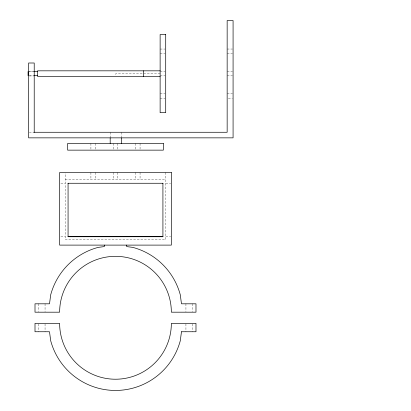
<?xml version="1.0" encoding="UTF-8"?>
<svg xmlns="http://www.w3.org/2000/svg" width="411" height="411" viewBox="0 0 411 411"><rect width="100%" height="100%" fill="white"/><g stroke="black" fill="none" stroke-linecap="round" stroke-linejoin="round"><path stroke-width="0.31" stroke-dasharray="2.06 1.54" d="M160.126 49.048L165.088 49.048M227.155 49.037L232.487 49.037M160.126 53.502L165.088 53.502M227.155 53.507L232.487 53.507M29.248 71.273L34.216 71.273M160.126 71.38L165.088 71.38M227.155 71.38L232.487 71.38M28.071 71.591L33.137 71.591M160.126 73.615L115.774 73.615L115.774 75.295M29.335 75.639L33.137 75.639M160.126 75.85L165.088 75.85M227.155 75.85L232.487 75.85M29.248 75.963L33.594 75.963M160.126 93.765L165.088 93.765M227.155 93.729L232.487 93.729M160.126 98.157L165.088 98.157M228.341 98.193L232.487 98.193M29.248 132.27L33.594 132.27M65.19 179.694L165.797 179.694M60.869 183.265L65.19 183.265M165.797 183.265L170.735 183.265M60.869 236.679L65.19 236.679M165.797 236.782L170.735 236.782M192.631 303.811L192.631 311.595M192.631 323.966L192.631 331.744M185.931 303.811L185.931 311.595M185.931 323.966L185.931 331.744M165.797 172.492L165.797 239.521L65.19 239.521L65.19 173.088M140.069 143.444L140.069 149.537M140.069 172.492L140.069 179.694M135.599 143.444L135.599 149.537M135.599 172.492L135.599 179.694M121.358 132.27L121.358 137.238M117.726 143.444L117.726 149.537M117.726 172.492L117.726 179.694M113.256 143.444L113.256 149.537M113.256 172.492L113.256 179.694M110.184 132.27L110.184 137.238M95.383 143.444L95.383 149.537M95.383 172.492L95.383 179.694M90.913 143.444L90.913 149.537M90.913 172.492L90.913 179.694M45.056 303.811L45.056 311.595M45.056 323.966L45.056 331.744M38.351 303.811L38.351 311.595M38.351 323.966L38.351 331.744"/><path stroke-width="0.62" d="M160.126 70.826L37.565 70.826L37.565 76.41L160.126 76.41M33.769 71.591L37.565 71.591M33.769 75.639L37.565 75.639M33.753 132.27L227.155 132.27L227.155 20.55L233.078 20.55L233.078 137.855L28.631 137.855L28.631 63.001L34.216 63.001L34.216 132.27M68 183.265L162.982 183.265M68 236.736L162.982 236.736M162.92 183.265L162.92 236.674L68.067 236.674L68.067 183.265M143.367 70.826L143.367 76.41M126.665 245.105L126.665 246.579L132.856 247.391A67.085 67.085 0 0 1 180.29 294.831L181.472 303.811L195.985 303.811L195.985 312.19L171.351 312.19A55.86 55.86 0 0 0 115.491 256.33A55.86 55.86 0 0 0 59.631 312.19L35.002 312.19L35.002 303.811L49.51 303.811L50.692 294.831A67.085 67.085 0 0 1 98.131 247.391L104.322 246.579L104.322 245.105M121.358 137.855L121.358 143.444M110.184 137.855L110.184 143.444M28.071 71.591L28.071 75.639M181.472 331.744L180.29 340.729A67.085 67.085 0 0 1 50.692 340.729L49.51 331.744L35.002 331.744L35.002 323.365L59.631 323.365A55.86 55.86 0 0 0 115.491 379.225A55.86 55.86 0 0 0 171.351 323.365L195.985 323.365L195.985 331.744L181.472 331.744M165.71 34.545L160.126 34.545L160.126 112.686L165.71 112.686L165.71 34.545M163.337 143.444L67.645 143.444L67.645 150.143L163.337 150.143L163.337 143.444M171.351 172.492L59.631 172.492L59.631 245.105L171.351 245.105L171.351 172.492"/></g></svg>
